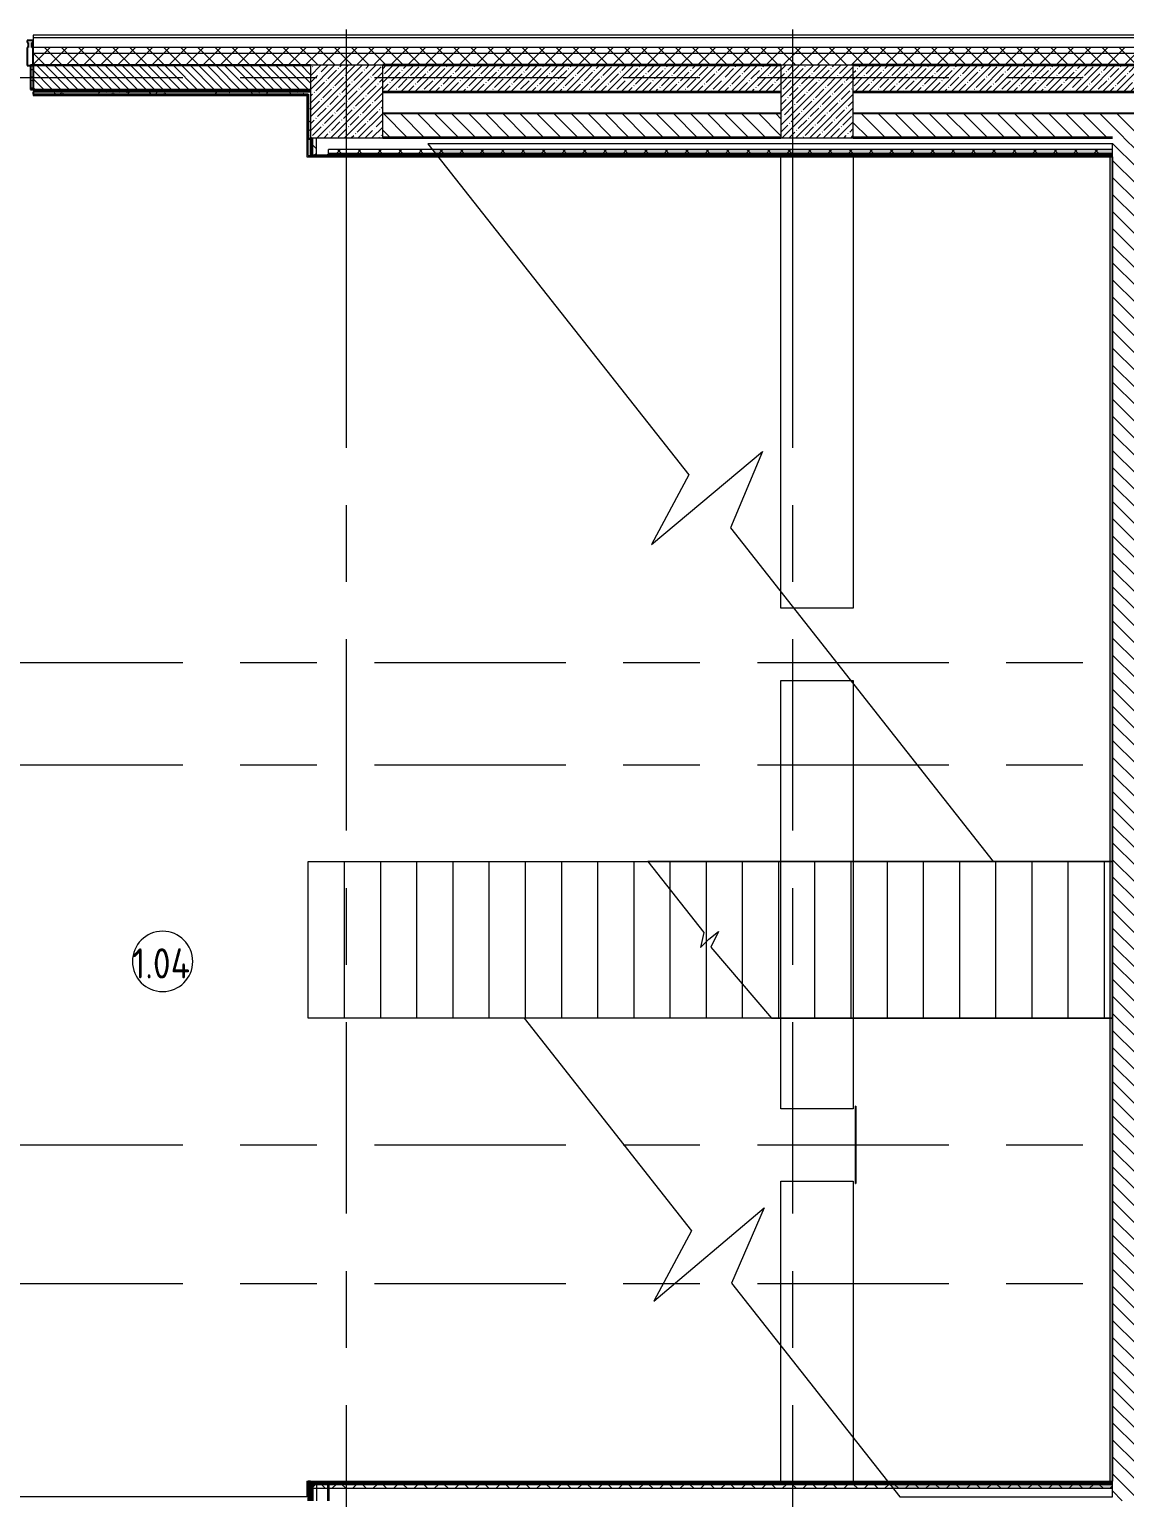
# Model space of a CAD drawing. Header units: millimetres. Extents: x -4196 to 190310, y -8553 to 29000.
# Drawn here: x 19580 to 28660, y 15225 to 27398 of the extents above; entities that cross this region are included whole.
import ezdxf

# ---------------------------------------------------------------- set-up
doc = ezdxf.new("R2010")
doc.units = ezdxf.units.MM
doc.linetypes.add('Осевая', pattern=[3175, 635, -476.25, 1587.5, -476.25])
for name, color, linetype, lineweight in [('A-AREA-IDEN', 7, 'Continuous', 9), ('A-DETL', 7, 'Continuous', 9), ('A-FLOR', 7, 'Continuous', 9), ('A-GLAZ-CWMG', 7, 'Continuous', 9), ('A-GLAZ-CWMG-1', 7, 'Continuous', 25), ('A-WALL', 7, 'Continuous', 9), ('I-WALL', 7, 'Continuous', 9), ('S-COLS', 7, 'Continuous', 9), ('Оси', 7, 'Continuous', 9), ('Оси-2', 7, 'Осевая', 9)]:
    doc.layers.add(name, color=color, linetype=linetype, lineweight=lineweight)
doc.layers.add('A-DETL-GENF-1', color=7, linetype='Continuous', lineweight=9, true_color=0xc0c0c0, transparency=0.4)
for name, color, linetype, lineweight, true_color in [('A-WALL-1', 7, 'Continuous', 35, 0x3c3c3c), ('A-WALL-2', 7, 'Continuous', 25, 0x3c3c3c), ('A-WALL-3', 7, 'Continuous', 13, 0x3c3c3c), ('A-WALL-FNSH-1', 7, 'Continuous', 9, 0x3c3c3c), ('A-WALL-FNSH-2', 7, 'Continuous', 13, 0x3c3c3c)]:
    doc.layers.add(name, color=color, linetype=linetype, lineweight=lineweight, true_color=true_color)
doc.styles.add('GOST Common', font='GOST_Common.ttf', dxfattribs={"width": 0.9, "height": 250})
pattern_1 = [(135, (0, 0), (-70.71068, -70.71068), [])]
pattern_2 = [(45, (0, 0), (-70.71068, 70.71068), []), (135, (0, 0), (-70.71068, -70.71068), [])]
pattern_3 = [(45, (0, 0), (-57.02463, 57.02463), []), (45, (57.025, 0), (-57.02463, 57.02463), [100.806, -20.161, 3.353, -16.808])]
pattern_4 = [(0, (0, 0), (121.92, 30.48), [10.058, -81.382, 10.058, -81.382, -487.68]), (0, (0, 0), (121.92, 30.48), [-182.88, 10.058, -172.822, 10.058, -81.382, -213.36]), (0, (0, 0), (121.92, 30.48), [-457.2, 10.058, -50.902, 10.058, -142.342]), (120, (45.72, 15.24), (-87.356454, 90.345817), [10.058, -81.382, 10.058, -81.382, -487.68]), (120, (45.72, 15.24), (-87.356454, 90.345817), [-182.88, 10.058, -172.822, 10.058, -81.382, -213.36]), (120, (45.72, 15.24), (-87.356454, 90.345817), [-457.2, 10.058, -50.902, 10.058, -142.342]), (240, (60.96, 76.2), (-34.563546, -120.825817), [10.058, -81.382, 10.058, -81.382, -487.68]), (240, (60.96, 76.2), (-34.563546, -120.825817), [-182.88, 10.058, -172.822, 10.058, -81.382, -213.36]), (240, (60.96, 76.2), (-34.563546, -120.825817), [-457.2, 10.058, -50.902, 10.058, -142.342])]
pattern_5 = [(0, (0, 0), (406.4, 101.6), [33.528, -271.272, 33.528, -271.272, -1625.6]), (0, (0, 0), (406.4, 101.6), [-609.6, 33.528, -576.072, 33.528, -271.272, -711.2]), (0, (0, 0), (406.4, 101.6), [-1524, 33.528, -169.672, 33.528, -474.472]), (120, (152.4, 50.8), (-291.18818, 301.15272), [33.528, -271.272, 33.528, -271.272, -1625.6]), (120, (152.4, 50.8), (-291.18818, 301.15272), [-609.6, 33.528, -576.072, 33.528, -271.272, -711.2]), (120, (152.4, 50.8), (-291.18818, 301.15272), [-1524, 33.528, -169.672, 33.528, -474.472]), (240, (203.2, 254), (-115.21182, -402.75272), [33.528, -271.272, 33.528, -271.272, -1625.6]), (240, (203.2, 254), (-115.21182, -402.75272), [-609.6, 33.528, -576.072, 33.528, -271.272, -711.2]), (240, (203.2, 254), (-115.21182, -402.75272), [-1524, 33.528, -169.672, 33.528, -474.472])]
pattern_6 = [(135, (0, 0), (-84.8528, -84.8528), []), (225, (0, 0), (84.8528, -84.8528), [])]

# ---------------------------------------------------------------- blocks, each defined once
blk = doc.blocks.new('BSC_Колонна _Прямоугольная - 600х600-V6-План потолков с обозначением видов отделки и геометрии 1 этажа в осях 1-12')
at = {"layer": 'S-COLS'}
h = blk.add_hatch(dxfattribs=at)
h.set_pattern_fill('FP_11', color=256, style=0, pattern_type=2)
h.set_pattern_definition([(45, (-26110, -26800), (-57.02463, 57.02463), []), (45, (-26052.975, -26800), (-57.02463, 57.02463), [100.806, -20.161, 3.353, -16.808])])
h.paths.add_polyline_path([(300, -300), (300, 300), (-300, 300), (-300, -300)])
for p, q in [((300, 300), (-300, 300)), ((-300, 300), (-300, -300)), ((300, -300), (300, 300)), ((-300, -300), (300, -300))]:
    blk.add_line(p, q, dxfattribs=at)
blk = doc.blocks.new('Прямоугольный импост - Импост структурный с накладкой - 190мм-22856094-План потолков с обозначением видов отделки и геометрии 1 этажа в осях 1-12')
at = {"layer": 'A-GLAZ-CWMG-1'}
for p, q in [((-50, 40), (-50, 190)), ((-50, 190), (0, 190)), ((0, 190), (0, 40)), ((-40, 40), (-50, 40)), ((-50, -17), (-50, 0)), ((-50, 0), (-40, 0)), ((-40, 0), (-40, 40)), ((-10, 40), (-10, 0)), ((0, 40), (-10, 40)), ((-10, 0), (0, 0)), ((0, 0), (0, -17)), ((0, -17), (-50, -17))]:
    blk.add_line(p, q, dxfattribs=at)
blk = doc.blocks.new('BSC_Колонна _Прямоугольная - 600х600-V28-План потолков с обозначением видов отделки и геометрии 1 этажа в осях 1-12')
at = {"layer": 'S-COLS'}
h = blk.add_hatch(dxfattribs=at)
h.set_pattern_fill('FP_40', color=256, style=0, pattern_type=2)
h.set_pattern_definition([(45, (-22210, -26800), (-57.02463, 57.02463), []), (45, (-22152.975, -26800), (-57.02463, 57.02463), [100.806, -20.161, 3.353, -16.808])])
h.paths.add_polyline_path([(-150, -300), (300, -299), (300, 300), (-300, 300), (-300, -300)])
for p, q in [((300, 300), (-300, 300)), ((-300, 300), (-300, -300)), ((300, -300), (300, 300)), ((-300, -300), (300, -300))]:
    blk.add_line(p, q, dxfattribs=at)
blk = doc.blocks.new('Марка_Помещения - Номер-25198446-План потолков с обозначением видов отделки и геометрии 1 этажа в осях 1-12')
at = {"layer": 'A-AREA-IDEN'}
for start, end in [(360, 180), (180, 360)]:
    blk.add_arc((0, 0), 2.5, start, end, dxfattribs=at)

msp = doc.modelspace()

# ---------------------------------------------------------------- hatches: boundary and pattern name
at = {"layer": 'A-DETL-GENF-1'}
h = msp.add_hatch(color=256, dxfattribs=at)
h.paths.add_polyline_path([(28540, 20500), (28560, 20500), (28560, 26351), (22962, 26351), (22970.7, 26340), (28540, 26340), (28540, 20523.4)])
h.paths.add_polyline_path([(28560, 26364), (28560, 26401), (22922.7, 26401), (22951.8, 26364), (28462.2, 26364)])
msp.add_hatch(color=256, dxfattribs=at).paths.add_polyline_path([(28540, 19200), (28560, 19200), (28560, 20500), (28540, 20500), (28540, 19750.6)])
h = msp.add_hatch(color=256, dxfattribs=at)
h.paths.add_polyline_path([(28560, 15300), (28560, 15337), (26713.3, 15337), (26742.4, 15300), (28476.9, 15300)])
h.paths.add_polyline_path([(27070, 15350), (28560, 15350), (28560, 19200), (28540, 19200), (28540, 15361), (26694.4, 15361), (26703.1, 15350), (26796.8, 15350)])
at = {"layer": 'A-WALL'}
h = msp.add_hatch(dxfattribs=at)
h.set_pattern_fill('FP_6', color=256, style=0, pattern_type=2)
h.set_pattern_definition(pattern_2)
h.paths.add_polyline_path([(33349.9, 27200), (33760, 27200), (33760, 27250), (33010, 27250), (33010, 27200), (33018.3, 27200)])
h.paths.add_polyline_path([(30034.2, 27200), (30610, 27200), (30610, 27250), (19610.3, 27250), (19610.3, 27200), (27381.6, 27200)])
h.paths.add_polyline_path([(18110.3, 27200), (18710.3, 27200), (18710.3, 27250), (17810.3, 27250), (17810.3, 27200), (18097.6, 27200)])
h.paths.add_polyline_path([(16010.3, 27200), (16910.3, 27200), (16910.3, 27250), (16010.3, 27250)])
h.paths.add_polyline_path([(13730, 27200), (15110.3, 27200), (15110.3, 27250), (13730, 27250)])
h = msp.add_hatch(dxfattribs=at)
h.set_pattern_fill('FP_6', color=256, style=0, pattern_type=2)
h.set_pattern_definition(pattern_2)
h.paths.add_polyline_path([(25810, 27100), (30610, 27100), (30610, 27200), (19610.3, 27200), (19610.3, 27100), (22510, 27100)])
h.paths.add_polyline_path([(16771.3, 27100), (16910.3, 27100), (16910.3, 27200), (16010.3, 27200), (16010.3, 27100)])
h.paths.add_polyline_path([(14310, 27100), (15110.3, 27100), (15110.3, 27200), (13730, 27200), (13730, 27100), (14118.8, 27100)])
h.paths.add_polyline_path([(17810.3, 27100), (18710.3, 27100), (18710.3, 27200), (17810.3, 27200)])
h.paths.add_polyline_path([(33610, 27100), (33710, 27100), (33710, 27200), (33010, 27200), (33010, 27100), (33349.9, 27100)])
h = msp.add_hatch(dxfattribs=at)
h.set_pattern_fill('FP_30', color=256, style=0, pattern_type=2)
h.set_pattern_definition([(135, (0, 0), (-35.35534, -35.35534), [])])
h.paths.add_polyline_path([(15110.3, 26900), (15110.3, 27100), (14310, 27100), (14310, 26900), (14853.7, 26900)])
h.paths.add_polyline_path([(21910, 26900), (21910, 27100), (19610.3, 27100), (19610.3, 26900), (20750.2, 26900)])
h.paths.add_polyline_path([(18110.3, 26900), (18110.3, 27100), (17810.3, 27100), (17810.3, 26900), (18097.6, 26900)])
h.paths.add_polyline_path([(16023.6, 26900), (16910.3, 26900), (16910.3, 27100), (16010.3, 27100), (16010.3, 26900)])
at = {"layer": 'I-WALL'}
h = msp.add_hatch(dxfattribs=at)
h.set_pattern_fill('FP_80', color=256, style=0, pattern_type=2)
h.set_pattern_definition(pattern_4)
h.paths.add_polyline_path([(19600.3, 26900), (19610.3, 26900), (19610.3, 27098.3), (19590.3, 27098.3), (19590.3, 26900)])
h = msp.add_hatch(dxfattribs=at)
h.set_pattern_fill('FP_1', color=256, style=0, pattern_type=2)
h.set_pattern_definition(pattern_3)
h.paths.add_polyline_path([(25810, 26880), (25810, 27100), (22510, 27100), (22510, 26880)])
h = msp.add_hatch(dxfattribs=at)
h.set_pattern_fill('FP_1', color=256, style=0, pattern_type=2)
h.set_pattern_definition(pattern_3)
h.paths.add_polyline_path([(26410, 26880), (29810, 26880), (29810, 27100), (26410, 27100), (26410, 26904.3)])
h = msp.add_hatch(dxfattribs=at)
h.set_pattern_fill('FP_80', color=256, style=0, pattern_type=2)
h.set_pattern_definition(pattern_4)
h.paths.add_polyline_path([(19610.3, 26860), (21910, 26860), (21910, 26880), (19610.3, 26880)])
h = msp.add_hatch(dxfattribs=at)
h.set_pattern_fill('FP_80', color=256, style=0, pattern_type=2)
h.set_pattern_definition(pattern_4)
h.paths.add_polyline_path([(21890, 26490), (21910, 26490), (21910, 26860), (21890, 26860), (21890, 26500)])
h = msp.add_hatch(dxfattribs=at)
h.set_pattern_fill('FP_19', color=256, style=0, pattern_type=2)
h.set_pattern_definition(pattern_1)
h.paths.add_polyline_path([(25810, 26500), (25810, 26700), (22510, 26700), (22510, 26500)])
h = msp.add_hatch(dxfattribs=at)
h.set_pattern_fill('FP_19', color=256, style=0, pattern_type=2)
h.set_pattern_definition(pattern_1)
h.paths.add_polyline_path([(26410, 26500.7), (28560, 26501), (28560, 26504.1), (30010, 26504.1), (30010, 26700), (26410, 26700), (26410, 26501)])
h = msp.add_hatch(dxfattribs=at)
h.set_pattern_fill('FP_92', color=256, style=0, pattern_type=2)
h.set_pattern_definition(pattern_6)
h.paths.add_polyline_path([(21923, 26351), (21960, 26351), (21960, 26500), (21923, 26500), (21923, 26364)])
h = msp.add_hatch(dxfattribs=at)
h.set_pattern_fill('FP_19', color=256, style=0, pattern_type=2)
h.set_pattern_definition(pattern_1)
h.paths.add_polyline_path([(29990, 26500), (30010, 26500), (30010, 26504.1), (28560, 26504.1), (28560, 26500), (28781, 26500)])
h = msp.add_hatch(dxfattribs=at)
h.set_pattern_fill('FP_19', color=256, style=0, pattern_type=2)
h.set_pattern_definition(pattern_1)
h.paths.add_polyline_path([(28560, 15200.2), (28760, 15200.2), (28760, 26500), (28560, 26500), (28560, 15210)])
h = msp.add_hatch(dxfattribs=at)
h.set_pattern_fill('FP_92', color=256, style=0, pattern_type=2)
h.set_pattern_definition(pattern_6)
h.paths.add_polyline_path([(28560, 26364), (28560, 26401), (22060, 26401), (22060, 26364), (28462.2, 26364)])
h = msp.add_hatch(dxfattribs=at)
h.set_pattern_fill('FP_91', color=256, style=0, pattern_type=2)
h.set_pattern_definition(pattern_5)
h.paths.add_polyline_path([(28540, 26351), (28560, 26351), (28560, 26364), (22060, 26364), (22060, 26351), (27381.6, 26351)])
h = msp.add_hatch(dxfattribs=at)
h.set_pattern_fill('FP_80', color=256, style=0, pattern_type=2)
h.set_pattern_definition(pattern_4)
h.paths.add_polyline_path([(21890.3, 15200), (21910, 15200.2), (21910, 15361), (21890, 15361), (21890, 15200)])
h = msp.add_hatch(dxfattribs=at)
h.set_pattern_fill('FP_91', color=256, style=0, pattern_type=2)
h.set_pattern_definition(pattern_5)
h.paths.add_polyline_path([(21910, 15337), (28560, 15337), (28560, 15350), (21910, 15350)])
h = msp.add_hatch(dxfattribs=at)
h.set_pattern_fill('FP_92', color=256, style=0, pattern_type=2)
h.set_pattern_definition(pattern_6)
h.paths.add_polyline_path([(21910, 15300), (28560, 15300), (28560, 15337), (21910, 15337)])

# ---------------------------------------------------------------- linework, layer by layer
at = {"layer": 'A-DETL'}
for p, q in [((28560, 26450), (22884.1, 26450)), ((22884.1, 26450), (25046.6, 23704.1)), ((28560, 20500), (28560, 26450)), ((24738.1, 23126.8), (25657.3, 23898.2)), ((25657.3, 23898.2), (25392.4, 23264.9)), ((25046.6, 23704.1), (24738.1, 23126.8)), ((25392.4, 23264.9), (27569.9, 20500)), ((21890, 20500), (28560, 20500)), ((21890, 19200), (21890, 20500)), ((22190, 20500), (22190, 19200)), ((22490, 20500), (22490, 19200)), ((22790, 20500), (22790, 19200)), ((23090, 20500), (23090, 19200)), ((23390, 20500), (23390, 19200)), ((23690, 20500), (23690, 19200)), ((23990, 20500), (23990, 19200)), ((24290, 20500), (24290, 19200)), ((24590, 20500), (24590, 19200)), ((28560, 20500), (24707.4, 20500)), ((24707.4, 20500), (25170.4, 19912)), ((24890, 20500), (24890, 19200)), ((25190, 20500), (25190, 19200)), ((25490, 20500), (25490, 19200)), ((25790, 20500), (25790, 19200)), ((26090, 20500), (26090, 19200)), ((26390, 20500), (26390, 19200)), ((26690, 20500), (26690, 19200)), ((26990, 20500), (26990, 19200)), ((27290, 20500), (27290, 19200)), ((27569.9, 20500), (28560, 20500)), ((27590, 20500), (27590, 19200)), ((27890, 20500), (27890, 19200)), ((28190, 20500), (28190, 19200)), ((28490, 20500), (28490, 19200)), ((28560, 19200), (28560, 20500)), ((25170.4, 19912), (25143.3, 19786)), ((25143.3, 19786), (25214, 19856.7)), ((25214, 19856.7), (25292.6, 19918.6)), ((25292.6, 19918.6), (25229.6, 19788)), ((25229.6, 19788), (25731.2, 19200)), ((28560, 19200), (21890, 19200)), ((28560, 19200), (23680.9, 19200)), ((23680.9, 19200), (25069.2, 17437.1)), ((25731.2, 19200), (28560, 19200)), ((28560, 15231), (28560, 19200)), ((24755.9, 16853.1), (25672.8, 17628.4)), ((25672.8, 17628.4), (25399.9, 17004.8)), ((25069.2, 17437.1), (24755.9, 16853.1)), ((25399.9, 17004.8), (26796.8, 15231)), ((26796.8, 15231), (28560, 15231))]:
    msp.add_line(p, q, dxfattribs=at)
at = {"layer": 'A-FLOR'}
for p, q in [((25810, 22600), (25810, 26340)), ((26410, 26340), (26410, 22600)), ((26410, 22600), (25810, 22600)), ((25810, 18450), (25810, 22000)), ((25810, 22000), (26410, 22000)), ((26410, 22000), (26410, 18450)), ((26410, 18450), (25810, 18450)), ((25810, 15361), (25810, 17850)), ((25810, 17850), (26410, 17850)), ((26410, 17850), (26410, 15361))]:
    msp.add_line(p, q, dxfattribs=at)
at = {"layer": 'A-WALL'}
for p, q in [((19610.3, 27250), (30810, 27250)), ((19610.3, 27200), (30810, 27200)), ((21960, 26351), (21960, 26500)), ((28560, 26401), (22060, 26401)), ((22060, 26364), (22060, 26401)), ((28560, 15300), (21910, 15300)), ((21960, 15337), (21960, 15200))]:
    msp.add_line(p, q, dxfattribs=at)
at = {"layer": 'A-WALL-1'}
for p, q in [((25810, 27100), (22510, 27100)), ((30010, 27100), (26410, 27100)), ((22510, 26880), (25810, 26880)), ((26410, 26880), (30010, 26880)), ((21923, 26351), (21923, 26500)), ((22510, 26501), (25810, 26501)), ((26410, 26501), (28560, 26501)), ((21923, 26351), (22060, 26351)), ((28560, 26364), (22060, 26364)), ((22060, 26351), (22060, 26364)), ((21910, 15200), (21910, 15337)), ((28560, 15337), (21910, 15337)), ((22060, 15337), (21923, 15337)), ((21923, 15337), (21923, 15200)), ((22060, 15200), (22060, 15337))]:
    msp.add_line(p, q, dxfattribs=at)
at = {"layer": 'A-WALL-2'}
for p, q in [((21910, 27100), (19590.3, 27100)), ((19590.3, 27100), (19590.3, 26900)), ((19610.3, 27100), (21910, 27100)), ((19610.3, 27100), (19610.3, 26900)), ((19590.3, 26900), (21910, 26900)), ((21910, 26880), (19610.3, 26880)), ((19610.3, 26880), (19610.3, 26860)), ((19610.3, 26860), (21890, 26860)), ((21890, 26860), (21890, 26490)), ((21890, 26849), (21890, 26860)), ((25810, 26700), (22510, 26700)), ((30010, 26700), (26410, 26700)), ((21890, 26490), (21910, 26490)), ((21910, 26490), (21910, 26500)), ((21910, 26500), (21910, 26351)), ((22510, 26500), (25810, 26500)), ((26410, 26500), (28560, 26500)), ((21910, 26351), (21923, 26351)), ((22060, 26351), (28560, 26351)), ((21890, 15361), (21910, 15361)), ((21890, 15361), (21890, 15200)), ((21910, 15200), (21910, 15361)), ((21910, 15350), (28560, 15350)), ((21923, 15337), (21910, 15337))]:
    msp.add_line(p, q, dxfattribs=at)
at = {"layer": 'A-WALL-3'}
for p, q in [((19610.3, 27330), (19610.3, 27100)), ((19610.3, 27330), (30810, 27330)), ((25810, 27100), (25810, 27100))]:
    msp.add_line(p, q, dxfattribs=at)
at = {"layer": 'A-WALL-FNSH-1'}
for p, q in [((33860, 27350), (19610.3, 27350)), ((19610.3, 27350), (19610.3, 27330))]:
    msp.add_line(p, q, dxfattribs=at)
at = {"layer": 'A-WALL-FNSH-2'}
for p, q in [((19589.3, 27100), (19589.3, 26900)), ((19590.3, 27100), (19589.3, 27100)), ((19589.3, 26900), (19590.3, 26900)), ((19610.3, 26860), (19610.3, 26849)), ((19610.3, 26849), (21879, 26849)), ((21879, 26849), (21879, 26340)), ((21890, 26351), (21890, 26849)), ((21879, 26340), (28560, 26340)), ((21890, 26351), (21910, 26351)), ((21879, 15361), (21890, 15361)), ((21879, 15361), (21879, 15231)), ((21910, 15361), (28560, 15361)), ((21879, 15231), (13690, 15231))]:
    msp.add_line(p, q, dxfattribs=at)
at = {"layer": 'I-WALL'}
for p, q in [((28540, 15361), (28540, 26340)), ((28560, 26340), (28560, 15361)), ((26431, 18470), (26430, 18470)), ((26430, 17830), (26430, 18470)), ((26431, 18470), (26431, 17830)), ((26430, 17830), (26431, 17830))]:
    msp.add_line(p, q, dxfattribs=at)
at = {"layer": 'Оси'}
for p, q in [((22210, 24898.1), (22210, 27398.1)), ((25910, 24898.1), (25910, 27398.1))]:
    msp.add_line(p, q, dxfattribs=at)
at = {"layer": 'Оси-2'}
for p, q in [((-896.3, 27000), (31235, 27000)), ((22210, 593.7), (22210, 24898.1)), ((25910, 593.7), (25910, 24898.1)), ((-896.3, 22150), (35990, 22150)), ((-896.3, 21300), (35990, 21300)), ((-896.3, 18150), (35990, 18150)), ((-896.3, 17000), (35990, 17000))]:
    msp.add_line(p, q, dxfattribs=at)

# ---------------------------------------------------------------- block references
at = {"layer": 'A-AREA-IDEN', "xscale": 99.99999999999993, "yscale": 99.99999999999993, "zscale": 99.99999999999993}
msp.add_blockref('Марка_Помещения - Номер-25198446-План потолков с обозначением видов отделки и геометрии 1 этажа в осях 1-12', (20684.3, 19670.9), dxfattribs=at)
at = {"layer": 'A-GLAZ-CWMG', "extrusion": (0, 0, -1), "rotation": 180}
msp.add_blockref('Прямоугольный импост - Импост структурный с накладкой - 190мм-22856094-План потолков с обозначением видов отделки и геометрии 1 этажа в осях 1-12', (-19610.3, 27288.3), dxfattribs=at)
at = {"layer": 'S-COLS'}
for name, p in [('BSC_Колонна _Прямоугольная - 600х600-V28-План потолков с обозначением видов отделки и геометрии 1 этажа в осях 1-12', (22210, 26800)), ('BSC_Колонна _Прямоугольная - 600х600-V6-План потолков с обозначением видов отделки и геометрии 1 этажа в осях 1-12', (26110, 26800))]:
    msp.add_blockref(name, p, dxfattribs=at)

# ---------------------------------------------------------------- texts
at = {"layer": 'A-AREA-IDEN', "insert": (20433.4, 19779.4), "char_height": 250, "width": 627.721, "attachment_point": 1, "style": 'GOST Common'}
msp.add_mtext('1.04', dxfattribs=at)

doc.saveas('drawing.dxf')
